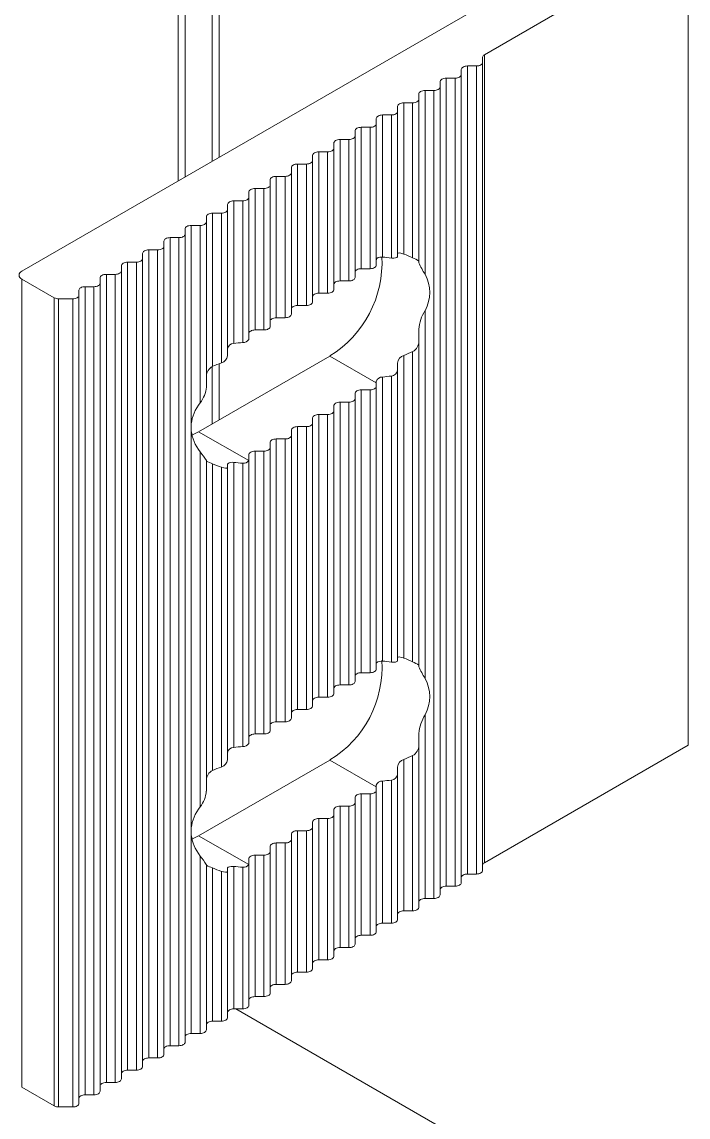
# Model space of a CAD drawing. Header units: millimetres. Extents: x 39 to 459, y 26 to 647.
# Drawn here: x 79.782 to 80.59, y 237.334 to 238.662 of the extents above; entities that cross this region are included whole.
import ezdxf

# ---------------------------------------------------------------- set-up
doc = ezdxf.new("R2010")
doc.units = ezdxf.units.MM
doc.layers.add('ANTET', color=7, linetype='Continuous')

# ---------------------------------------------------------------- blocks, each defined once
blk = doc.blocks.new('Griyaj Montajı')
at = {"color": 8, "linetype": 'Continuous', "lineweight": 15}
for p, q in [((11062.9264, 2130.828), (11062.9264, 2130.1667)), ((11062.9349, 2130.83), (11062.9349, 2130.1716)), ((11062.9674, 2130.83), (11062.9674, 2130.1903)), ((11062.9759, 2130.828), (11062.9759, 2130.1952)), ((11062.9759, 2129.9449), (11062.9759, 2129.8768)), ((11062.9674, 2129.9419), (11062.9674, 2129.8719))]:
    blk.add_line(p, q, dxfattribs=at)
at = {"color": 7, "linetype": 'Continuous', "lineweight": 15}
for p, q in [((11063.4992, 2130.4973), (11062.7369, 2130.0573)), ((11063.5445, 2130.4623), (11063.2975, 2130.3197)), ((11063.5445, 2130.4623), (11063.5445, 2129.4824)), ((11063.2953, 2130.3104), (11063.2953, 2130.3166)), ((11063.2975, 2130.3197), (11063.2975, 2129.3398)), ((11063.277, 2130.3061), (11063.2878, 2130.3061)), ((11063.277, 2130.3061), (11063.277, 2129.3262)), ((11063.2878, 2130.3061), (11063.2878, 2129.3262)), ((11063.2953, 2130.3104), (11063.2953, 2129.3305)), ((11063.2513, 2130.2912), (11063.262, 2130.2912)), ((11063.2513, 2130.2912), (11063.2513, 2129.3113)), ((11063.262, 2130.2912), (11063.262, 2129.3113)), ((11063.2695, 2130.2955), (11063.2695, 2130.3017)), ((11063.2695, 2130.2955), (11063.2695, 2129.3157)), ((11063.2255, 2130.2763), (11063.2363, 2130.2763)), ((11063.2255, 2130.2763), (11063.2255, 2130.0535)), ((11063.2363, 2130.2763), (11063.2363, 2129.2965)), ((11063.2438, 2130.2807), (11063.2438, 2130.2869)), ((11063.2438, 2130.2807), (11063.2438, 2129.3008)), ((11063.218, 2130.2658), (11063.218, 2130.272)), ((11063.218, 2130.2658), (11063.218, 2130.0693)), ((11063.1923, 2130.2509), (11063.1923, 2130.2571)), ((11063.1923, 2130.2509), (11063.1923, 2130.0749)), ((11063.1998, 2130.2615), (11063.2105, 2130.2615)), ((11063.1998, 2130.2615), (11063.1998, 2130.0779)), ((11063.2105, 2130.2615), (11063.2105, 2130.0734)), ((11063.1665, 2130.236), (11063.1665, 2130.2423)), ((11063.1665, 2130.236), (11063.1665, 2130.0646)), ((11063.174, 2130.2466), (11063.1848, 2130.2466)), ((11063.174, 2130.2466), (11063.174, 2130.0743)), ((11063.1848, 2130.2466), (11063.1848, 2130.0732)), ((11063.1408, 2130.2212), (11063.1408, 2130.2274)), ((11063.1483, 2130.2317), (11063.159, 2130.2317)), ((11063.1483, 2130.2317), (11063.1483, 2130.0602)), ((11063.159, 2130.2317), (11063.159, 2130.0602)), ((11063.115, 2130.2063), (11063.115, 2130.2125)), ((11063.1225, 2130.2168), (11063.1333, 2130.2168)), ((11063.1225, 2130.2168), (11063.1225, 2130.0454)), ((11063.1333, 2130.2168), (11063.1333, 2130.0454)), ((11063.1408, 2130.2212), (11063.1408, 2130.0497)), ((11063.0892, 2130.1914), (11063.0892, 2130.1977)), ((11063.0967, 2130.202), (11063.1075, 2130.202)), ((11063.0967, 2130.202), (11063.0967, 2130.0305)), ((11063.1075, 2130.202), (11063.1075, 2130.0305)), ((11063.115, 2130.2063), (11063.115, 2130.0348)), ((11063.071, 2130.1871), (11063.0817, 2130.1871)), ((11063.071, 2130.1871), (11063.071, 2130.0156)), ((11063.0817, 2130.1871), (11063.0817, 2130.0156)), ((11063.0892, 2130.1914), (11063.0892, 2130.02)), ((11063.0452, 2130.1722), (11063.056, 2130.1722)), ((11063.0452, 2130.1722), (11063.0452, 2130.0008)), ((11063.056, 2130.1722), (11063.056, 2130.0008)), ((11063.0635, 2130.1766), (11063.0635, 2130.1828)), ((11063.0635, 2130.1766), (11063.0635, 2130.0051)), ((11063.0195, 2130.1574), (11063.0302, 2130.1574)), ((11063.0195, 2130.1574), (11063.0195, 2129.9859)), ((11063.0302, 2130.1574), (11063.0302, 2129.9859)), ((11063.0377, 2130.1617), (11063.0377, 2130.1679)), ((11063.0377, 2130.1617), (11063.0377, 2129.9902)), ((11063.012, 2130.1468), (11063.012, 2130.153)), ((11063.012, 2130.1468), (11063.012, 2129.9754)), ((11062.9862, 2130.132), (11062.9862, 2130.1382)), ((11062.9862, 2130.132), (11062.9862, 2129.9546)), ((11062.9937, 2130.1425), (11063.0045, 2130.1425)), ((11062.9937, 2130.1425), (11062.9937, 2129.9697)), ((11063.0045, 2130.1425), (11063.0045, 2129.9706)), ((11062.9605, 2130.1171), (11062.9605, 2130.1233)), ((11062.9605, 2130.1171), (11062.9605, 2129.9166)), ((11062.968, 2130.1276), (11062.9787, 2130.1276)), ((11062.968, 2130.1276), (11062.968, 2129.9418)), ((11062.9787, 2130.1276), (11062.9787, 2129.9459)), ((11062.9347, 2130.1022), (11062.9347, 2130.1084)), ((11062.9422, 2130.1128), (11062.953, 2130.1128)), ((11062.9422, 2130.1128), (11062.9422, 2129.872)), ((11062.953, 2130.1128), (11062.953, 2129.8976)), ((11062.9089, 2130.0874), (11062.9089, 2130.0936)), ((11062.9164, 2130.0979), (11062.9272, 2130.0979)), ((11062.9164, 2130.0979), (11062.9164, 2129.118)), ((11062.9272, 2130.0979), (11062.9272, 2129.118)), ((11062.9347, 2130.1022), (11062.9347, 2129.1224)), ((11062.8832, 2130.0725), (11062.8832, 2130.0787)), ((11062.8907, 2130.083), (11062.9014, 2130.083)), ((11062.8907, 2130.083), (11062.8907, 2129.1032)), ((11062.9014, 2130.083), (11062.9014, 2129.1032)), ((11062.9089, 2130.0874), (11062.9089, 2129.1075)), ((11062.8574, 2130.0576), (11062.8574, 2130.0638)), ((11062.8649, 2130.0682), (11062.8757, 2130.0682)), ((11062.8649, 2130.0682), (11062.8649, 2129.0883)), ((11062.8757, 2130.0682), (11062.8757, 2129.0883)), ((11062.8832, 2130.0725), (11062.8832, 2129.0926)), ((11062.8392, 2130.0533), (11062.8499, 2130.0533)), ((11062.8392, 2130.0533), (11062.8392, 2129.0734)), ((11062.8499, 2130.0533), (11062.8499, 2129.0734)), ((11062.8574, 2130.0576), (11062.8574, 2129.0778)), ((11063.159, 2130.0602), (11063.1483, 2130.0602)), ((11062.7369, 2130.0475), (11062.7761, 2130.0248)), ((11062.7369, 2130.0475), (11062.7369, 2129.0676)), ((11062.8134, 2130.0384), (11062.8242, 2130.0384)), ((11062.8134, 2130.0384), (11062.8134, 2129.0586)), ((11062.8242, 2130.0384), (11062.8242, 2129.0586)), ((11062.8317, 2130.0427), (11062.8317, 2130.049)), ((11062.8317, 2130.0427), (11062.8317, 2129.0629)), ((11063.1333, 2130.0454), (11063.1225, 2130.0454)), ((11062.7761, 2130.0248), (11062.7761, 2129.045)), ((11062.7814, 2130.0235), (11062.7984, 2130.0235)), ((11062.7814, 2130.0235), (11062.7814, 2129.0437)), ((11062.7984, 2130.0235), (11062.7984, 2129.0437)), ((11062.8059, 2130.0279), (11062.8059, 2130.0341)), ((11062.8059, 2130.0279), (11062.8059, 2129.048)), ((11063.1075, 2130.0305), (11063.0967, 2130.0305)), ((11063.0817, 2130.0156), (11063.071, 2130.0156)), ((11063.056, 2130.0008), (11063.0452, 2130.0008)), ((11063.2255, 2130.0093), (11063.2255, 2129.5635)), ((11063.0302, 2129.9859), (11063.0195, 2129.9859)), ((11063.218, 2129.9723), (11063.218, 2129.5794)), ((11063.2105, 2129.9596), (11063.2105, 2129.5834)), ((11063.1102, 2129.9543), (11062.9511, 2129.8625)), ((11063.1665, 2129.9219), (11063.1102, 2129.9543)), ((11063.1998, 2129.9551), (11063.1998, 2129.588)), ((11063.1923, 2129.937), (11063.1923, 2129.585)), ((11063.1665, 2129.9219), (11063.1665, 2129.9176)), ((11063.1665, 2129.9176), (11063.1665, 2129.5746)), ((11063.174, 2129.9289), (11063.174, 2129.5844)), ((11063.1848, 2129.9301), (11063.1848, 2129.5832)), ((11063.1408, 2129.9089), (11063.1408, 2129.9027)), ((11063.159, 2129.9133), (11063.1483, 2129.9133)), ((11063.1483, 2129.9133), (11063.1483, 2129.5703)), ((11063.159, 2129.9133), (11063.159, 2129.5703)), ((11063.115, 2129.8941), (11063.115, 2129.8879)), ((11063.1333, 2129.8984), (11063.1225, 2129.8984)), ((11063.1225, 2129.8984), (11063.1225, 2129.5555)), ((11063.1333, 2129.8984), (11063.1333, 2129.5555)), ((11063.1408, 2129.9027), (11063.1408, 2129.5598)), ((11063.0892, 2129.8792), (11063.0892, 2129.873)), ((11063.1075, 2129.8835), (11063.0967, 2129.8835)), ((11063.0967, 2129.8835), (11063.0967, 2129.5406)), ((11063.1075, 2129.8835), (11063.1075, 2129.5406)), ((11063.115, 2129.8879), (11063.115, 2129.5449)), ((11063.0635, 2129.8643), (11063.0635, 2129.8581)), ((11063.0817, 2129.8687), (11063.071, 2129.8687)), ((11063.071, 2129.8687), (11063.071, 2129.5257)), ((11063.0817, 2129.8687), (11063.0817, 2129.5257)), ((11063.0892, 2129.873), (11063.0892, 2129.53)), ((11062.9422, 2129.8636), (11062.9422, 2129.3821)), ((11062.9511, 2129.8625), (11062.943, 2129.8584)), ((11063.0118, 2129.8275), (11062.9511, 2129.8625)), ((11063.056, 2129.8538), (11063.0452, 2129.8538)), ((11063.0452, 2129.8538), (11063.0452, 2129.5108)), ((11063.056, 2129.8538), (11063.056, 2129.5108)), ((11063.0635, 2129.8581), (11063.0635, 2129.5152)), ((11062.953, 2129.838), (11062.953, 2129.4077)), ((11063.0302, 2129.8389), (11063.0195, 2129.8389)), ((11063.0195, 2129.8389), (11063.0195, 2129.496)), ((11063.0302, 2129.8389), (11063.0302, 2129.496)), ((11063.0377, 2129.8495), (11063.0377, 2129.8432)), ((11063.0377, 2129.8432), (11063.0377, 2129.5003)), ((11062.9605, 2129.8276), (11062.9605, 2129.4267)), ((11062.9937, 2129.8254), (11062.9937, 2129.4798)), ((11063.0045, 2129.8245), (11063.0045, 2129.4807)), ((11063.012, 2129.8346), (11063.012, 2129.8284)), ((11063.012, 2129.8284), (11063.012, 2129.4854)), ((11062.968, 2129.8235), (11062.968, 2129.4519)), ((11062.9787, 2129.8194), (11062.9787, 2129.456)), ((11062.9862, 2129.8194), (11062.9862, 2129.4647)), ((11063.159, 2129.5703), (11063.1483, 2129.5703)), ((11063.1333, 2129.5555), (11063.1225, 2129.5555)), ((11063.1075, 2129.5406), (11063.0967, 2129.5406)), ((11063.0817, 2129.5257), (11063.071, 2129.5257)), ((11063.2255, 2129.5194), (11063.2255, 2129.2965)), ((11063.056, 2129.5108), (11063.0452, 2129.5108)), ((11063.0302, 2129.496), (11063.0195, 2129.496)), ((11063.218, 2129.4824), (11063.218, 2129.2859)), ((11063.5445, 2129.4824), (11063.2975, 2129.3398)), ((11063.2105, 2129.4697), (11063.2105, 2129.2816)), ((11063.1102, 2129.4644), (11062.9511, 2129.3726)), ((11063.1665, 2129.4319), (11063.1102, 2129.4644)), ((11063.1998, 2129.4651), (11063.1998, 2129.2816)), ((11063.1848, 2129.4402), (11063.1848, 2129.2667)), ((11063.1923, 2129.4471), (11063.1923, 2129.2711)), ((11063.1665, 2129.4319), (11063.1665, 2129.4277)), ((11063.1665, 2129.4277), (11063.1665, 2129.2562)), ((11063.174, 2129.439), (11063.174, 2129.2667)), ((11063.1408, 2129.419), (11063.1408, 2129.4128)), ((11063.1408, 2129.4128), (11063.1408, 2129.2413)), ((11063.159, 2129.4233), (11063.1483, 2129.4233)), ((11063.1483, 2129.4233), (11063.1483, 2129.2519)), ((11063.159, 2129.4233), (11063.159, 2129.2519)), ((11063.115, 2129.4041), (11063.115, 2129.3979)), ((11063.1333, 2129.4085), (11063.1225, 2129.4085)), ((11063.1225, 2129.4085), (11063.1225, 2129.237)), ((11063.1333, 2129.4085), (11063.1333, 2129.237)), ((11063.0892, 2129.3893), (11063.0892, 2129.3831)), ((11063.1075, 2129.3936), (11063.0967, 2129.3936)), ((11063.0967, 2129.3936), (11063.0967, 2129.2221)), ((11063.1075, 2129.3936), (11063.1075, 2129.2221)), ((11063.115, 2129.3979), (11063.115, 2129.2265)), ((11062.9422, 2129.3737), (11062.9422, 2129.1329)), ((11063.0635, 2129.3744), (11063.0635, 2129.3682)), ((11063.0817, 2129.3787), (11063.071, 2129.3787)), ((11063.071, 2129.3787), (11063.071, 2129.2073)), ((11063.0817, 2129.3787), (11063.0817, 2129.2073)), ((11063.0892, 2129.3831), (11063.0892, 2129.2116)), ((11062.943, 2129.3685), (11062.9511, 2129.3726)), ((11063.0118, 2129.3376), (11062.9511, 2129.3726)), ((11063.0377, 2129.3595), (11063.0377, 2129.3533)), ((11063.056, 2129.3639), (11063.0452, 2129.3639)), ((11063.0452, 2129.3639), (11063.0452, 2129.1924)), ((11063.056, 2129.3639), (11063.056, 2129.1924)), ((11063.0635, 2129.3682), (11063.0635, 2129.1967)), ((11062.953, 2129.348), (11062.953, 2129.1329)), ((11063.0302, 2129.349), (11063.0195, 2129.349)), ((11063.0195, 2129.349), (11063.0195, 2129.1775)), ((11063.0302, 2129.349), (11063.0302, 2129.1775)), ((11063.0377, 2129.3533), (11063.0377, 2129.1819)), ((11062.9605, 2129.3377), (11062.9605, 2129.1372)), ((11062.968, 2129.3336), (11062.968, 2129.1478)), ((11062.9937, 2129.3354), (11062.9937, 2129.1627)), ((11063.0045, 2129.3345), (11063.0045, 2129.1627)), ((11063.012, 2129.3447), (11063.012, 2129.3385)), ((11063.012, 2129.3385), (11063.012, 2129.167)), ((11062.9787, 2129.3295), (11062.9787, 2129.1478)), ((11062.9862, 2129.3294), (11062.9862, 2129.1521)), ((11063.277, 2129.3262), (11063.2878, 2129.3262)), ((11063.2513, 2129.3113), (11063.262, 2129.3113)), ((11063.2255, 2129.2965), (11063.2363, 2129.2965)), ((11063.1998, 2129.2816), (11063.2105, 2129.2816)), ((11063.174, 2129.2667), (11063.1848, 2129.2667)), ((11063.1483, 2129.2519), (11063.159, 2129.2519)), ((11063.1225, 2129.237), (11063.1333, 2129.237)), ((11063.0967, 2129.2221), (11063.1075, 2129.2221)), ((11063.071, 2129.2073), (11063.0817, 2129.2073)), ((11063.0452, 2129.1924), (11063.056, 2129.1924)), ((11063.0195, 2129.1775), (11063.0302, 2129.1775)), ((11062.9937, 2129.1627), (11063.0045, 2129.1627)), ((11062.9963, 2129.1627), (11067.1386, 2126.7714)), ((11062.968, 2129.1478), (11062.9787, 2129.1478)), ((11062.9422, 2129.1329), (11062.953, 2129.1329)), ((11062.9164, 2129.118), (11062.9272, 2129.118)), ((11062.8907, 2129.1032), (11062.9014, 2129.1032)), ((11062.8649, 2129.0883), (11062.8757, 2129.0883)), ((11062.7369, 2129.0676), (11062.7761, 2129.045)), ((11062.8392, 2129.0734), (11062.8499, 2129.0734)), ((11062.8134, 2129.0586), (11062.8242, 2129.0586)), ((11062.7814, 2129.0437), (11062.7984, 2129.0437))]:
    blk.add_line(p, q, dxfattribs=at)
at = {"color": 7, "linetype": 'Continuous', "lineweight": 15, "flags": 128}
for points in [[(11063.2695, 2130.3017), (11063.2697, 2130.3026), (11063.2701, 2130.3034), (11063.2708, 2130.3041), (11063.2717, 2130.3048), (11063.2729, 2130.3053), (11063.2742, 2130.3057), (11063.2756, 2130.306), (11063.277, 2130.3061)], [(11063.2878, 2130.3061), (11063.2893, 2130.3061), (11063.2907, 2130.3064), (11063.292, 2130.3068), (11063.2931, 2130.3073), (11063.294, 2130.308), (11063.2947, 2130.3087), (11063.2952, 2130.3096), (11063.2953, 2130.3104)], [(11063.2438, 2130.2869), (11063.2439, 2130.2877), (11063.2444, 2130.2885), (11063.245, 2130.2893), (11063.246, 2130.2899), (11063.2471, 2130.2905), (11063.2484, 2130.2909), (11063.2498, 2130.2911), (11063.2513, 2130.2912)], [(11063.262, 2130.2912), (11063.2635, 2130.2913), (11063.2649, 2130.2915), (11063.2662, 2130.2919), (11063.2673, 2130.2925), (11063.2683, 2130.2931), (11063.269, 2130.2939), (11063.2694, 2130.2947), (11063.2695, 2130.2955)], [(11063.218, 2130.272), (11063.2182, 2130.2728), (11063.2186, 2130.2737), (11063.2193, 2130.2744), (11063.2202, 2130.2751), (11063.2214, 2130.2756), (11063.2227, 2130.276), (11063.2241, 2130.2762), (11063.2255, 2130.2763)], [(11063.2363, 2130.2763), (11063.2377, 2130.2764), (11063.2392, 2130.2767), (11063.2404, 2130.2771), (11063.2416, 2130.2776), (11063.2425, 2130.2783), (11063.2432, 2130.279), (11063.2436, 2130.2798), (11063.2438, 2130.2807)], [(11063.2105, 2130.2615), (11063.212, 2130.2615), (11063.2134, 2130.2618), (11063.2147, 2130.2622), (11063.2158, 2130.2627), (11063.2168, 2130.2634), (11063.2175, 2130.2641), (11063.2179, 2130.2649), (11063.218, 2130.2658)], [(11063.1848, 2130.2466), (11063.1862, 2130.2467), (11063.1876, 2130.2469), (11063.1889, 2130.2473), (11063.1901, 2130.2479), (11063.191, 2130.2485), (11063.1917, 2130.2493), (11063.1921, 2130.2501), (11063.1923, 2130.2509)], [(11063.1923, 2130.2571), (11063.1924, 2130.258), (11063.1928, 2130.2588), (11063.1935, 2130.2595), (11063.1945, 2130.2602), (11063.1956, 2130.2607), (11063.1969, 2130.2611), (11063.1983, 2130.2614), (11063.1998, 2130.2615)], [(11063.159, 2130.2317), (11063.1605, 2130.2318), (11063.1619, 2130.232), (11063.1632, 2130.2324), (11063.1643, 2130.233), (11063.1652, 2130.2336), (11063.1659, 2130.2344), (11063.1664, 2130.2352), (11063.1665, 2130.236)], [(11063.1665, 2130.2423), (11063.1667, 2130.2431), (11063.1671, 2130.2439), (11063.1678, 2130.2447), (11063.1687, 2130.2453), (11063.1698, 2130.2459), (11063.1711, 2130.2463), (11063.1725, 2130.2465), (11063.174, 2130.2466)], [(11063.1408, 2130.2274), (11063.1409, 2130.2282), (11063.1413, 2130.229), (11063.142, 2130.2298), (11063.143, 2130.2305), (11063.1441, 2130.231), (11063.1454, 2130.2314), (11063.1468, 2130.2316), (11063.1483, 2130.2317)], [(11063.115, 2130.2125), (11063.1151, 2130.2134), (11063.1156, 2130.2142), (11063.1163, 2130.2149), (11063.1172, 2130.2156), (11063.1183, 2130.2161), (11063.1196, 2130.2165), (11063.121, 2130.2168), (11063.1225, 2130.2168)], [(11063.1333, 2130.2168), (11063.1347, 2130.2169), (11063.1361, 2130.2172), (11063.1374, 2130.2176), (11063.1386, 2130.2181), (11063.1395, 2130.2188), (11063.1402, 2130.2195), (11063.1406, 2130.2203), (11063.1408, 2130.2212)], [(11063.0892, 2130.1977), (11063.0894, 2130.1985), (11063.0898, 2130.1993), (11063.0905, 2130.2001), (11063.0914, 2130.2007), (11063.0926, 2130.2013), (11063.0939, 2130.2017), (11063.0953, 2130.2019), (11063.0967, 2130.202)], [(11063.1075, 2130.202), (11063.109, 2130.2021), (11063.1104, 2130.2023), (11063.1117, 2130.2027), (11063.1128, 2130.2032), (11063.1137, 2130.2039), (11063.1144, 2130.2047), (11063.1149, 2130.2055), (11063.115, 2130.2063)], [(11063.0635, 2130.1828), (11063.0636, 2130.1836), (11063.0641, 2130.1844), (11063.0647, 2130.1852), (11063.0657, 2130.1858), (11063.0668, 2130.1864), (11063.0681, 2130.1868), (11063.0695, 2130.187), (11063.071, 2130.1871)], [(11063.0817, 2130.1871), (11063.0832, 2130.1872), (11063.0846, 2130.1874), (11063.0859, 2130.1878), (11063.087, 2130.1884), (11063.088, 2130.189), (11063.0887, 2130.1898), (11063.0891, 2130.1906), (11063.0892, 2130.1914)], [(11063.0377, 2130.1679), (11063.0379, 2130.1688), (11063.0383, 2130.1696), (11063.039, 2130.1703), (11063.0399, 2130.171), (11063.0411, 2130.1715), (11063.0424, 2130.1719), (11063.0438, 2130.1722), (11063.0452, 2130.1722)], [(11063.056, 2130.1722), (11063.0574, 2130.1723), (11063.0589, 2130.1726), (11063.0601, 2130.173), (11063.0613, 2130.1735), (11063.0622, 2130.1742), (11063.0629, 2130.1749), (11063.0633, 2130.1757), (11063.0635, 2130.1766)], [(11063.012, 2130.153), (11063.0121, 2130.1539), (11063.0125, 2130.1547), (11063.0132, 2130.1554), (11063.0142, 2130.1561), (11063.0153, 2130.1566), (11063.0166, 2130.157), (11063.018, 2130.1573), (11063.0195, 2130.1574)], [(11063.0302, 2130.1574), (11063.0317, 2130.1575), (11063.0331, 2130.1577), (11063.0344, 2130.1581), (11063.0355, 2130.1586), (11063.0365, 2130.1593), (11063.0372, 2130.16), (11063.0376, 2130.1609), (11063.0377, 2130.1617)], [(11063.0045, 2130.1425), (11063.0059, 2130.1426), (11063.0073, 2130.1428), (11063.0086, 2130.1432), (11063.0098, 2130.1438), (11063.0107, 2130.1444), (11063.0114, 2130.1452), (11063.0118, 2130.146), (11063.012, 2130.1468)], [(11062.9787, 2130.1276), (11062.9802, 2130.1277), (11062.9816, 2130.128), (11062.9829, 2130.1284), (11062.984, 2130.1289), (11062.9849, 2130.1296), (11062.9856, 2130.1303), (11062.9861, 2130.1311), (11062.9862, 2130.132)], [(11062.9862, 2130.1382), (11062.9864, 2130.139), (11062.9868, 2130.1398), (11062.9875, 2130.1406), (11062.9884, 2130.1412), (11062.9895, 2130.1418), (11062.9908, 2130.1422), (11062.9922, 2130.1424), (11062.9937, 2130.1425)], [(11062.953, 2130.1128), (11062.9544, 2130.1128), (11062.9558, 2130.1131), (11062.9571, 2130.1135), (11062.9583, 2130.114), (11062.9592, 2130.1147), (11062.9599, 2130.1154), (11062.9603, 2130.1162), (11062.9605, 2130.1171)], [(11062.9605, 2130.1233), (11062.9606, 2130.1241), (11062.961, 2130.125), (11062.9617, 2130.1257), (11062.9626, 2130.1264), (11062.9638, 2130.1269), (11062.9651, 2130.1273), (11062.9665, 2130.1275), (11062.968, 2130.1276)], [(11062.9347, 2130.1084), (11062.9348, 2130.1093), (11062.9353, 2130.1101), (11062.936, 2130.1108), (11062.9369, 2130.1115), (11062.938, 2130.112), (11062.9393, 2130.1124), (11062.9407, 2130.1127), (11062.9422, 2130.1128)], [(11062.9089, 2130.0936), (11062.9091, 2130.0944), (11062.9095, 2130.0952), (11062.9102, 2130.096), (11062.9111, 2130.0966), (11062.9123, 2130.0972), (11062.9136, 2130.0976), (11062.915, 2130.0978), (11062.9164, 2130.0979)], [(11062.9272, 2130.0979), (11062.9287, 2130.098), (11062.9301, 2130.0982), (11062.9314, 2130.0986), (11062.9325, 2130.0992), (11062.9334, 2130.0998), (11062.9341, 2130.1006), (11062.9346, 2130.1014), (11062.9347, 2130.1022)], [(11062.8832, 2130.0787), (11062.8833, 2130.0795), (11062.8838, 2130.0804), (11062.8844, 2130.0811), (11062.8854, 2130.0818), (11062.8865, 2130.0823), (11062.8878, 2130.0827), (11062.8892, 2130.0829), (11062.8907, 2130.083)], [(11062.9014, 2130.083), (11062.9029, 2130.0831), (11062.9043, 2130.0834), (11062.9056, 2130.0838), (11062.9067, 2130.0843), (11062.9077, 2130.0849), (11062.9084, 2130.0857), (11062.9088, 2130.0865), (11062.9089, 2130.0874)], [(11063.1923, 2130.0785), (11063.1923, 2130.0786), (11063.1927, 2130.0791), (11063.194, 2130.0793), (11063.1961, 2130.079), (11063.1988, 2130.0783), (11063.1998, 2130.0779)], [(11062.8574, 2130.0638), (11062.8576, 2130.0647), (11062.858, 2130.0655), (11062.8587, 2130.0662), (11062.8596, 2130.0669), (11062.8608, 2130.0674), (11062.8621, 2130.0678), (11062.8635, 2130.0681), (11062.8649, 2130.0682)], [(11062.8757, 2130.0682), (11062.8771, 2130.0682), (11062.8786, 2130.0685), (11062.8798, 2130.0689), (11062.881, 2130.0694), (11062.8819, 2130.0701), (11062.8826, 2130.0708), (11062.883, 2130.0716), (11062.8832, 2130.0725)], [(11063.1665, 2130.0646), (11063.1664, 2130.0637), (11063.1659, 2130.0629), (11063.1652, 2130.0622), (11063.1643, 2130.0615), (11063.1632, 2130.061), (11063.1619, 2130.0606), (11063.1605, 2130.0603), (11063.159, 2130.0602)], [(11063.1665, 2130.0708), (11063.1666, 2130.0712), (11063.1673, 2130.0725), (11063.1687, 2130.0736), (11063.1708, 2130.0742), (11063.1732, 2130.0744), (11063.174, 2130.0743)], [(11063.1848, 2130.0732), (11063.1855, 2130.0731), (11063.1878, 2130.073), (11063.1899, 2130.0732), (11063.1914, 2130.0738), (11063.1922, 2130.0746), (11063.1923, 2130.0749)], [(11062.8317, 2130.049), (11062.8318, 2130.0498), (11062.8322, 2130.0506), (11062.8329, 2130.0514), (11062.8339, 2130.052), (11062.835, 2130.0526), (11062.8363, 2130.053), (11062.8377, 2130.0532), (11062.8392, 2130.0533)], [(11062.8499, 2130.0533), (11062.8514, 2130.0534), (11062.8528, 2130.0536), (11062.8541, 2130.054), (11062.8552, 2130.0546), (11062.8562, 2130.0552), (11062.8569, 2130.056), (11062.8573, 2130.0568), (11062.8574, 2130.0576)], [(11063.1483, 2130.0602), (11063.1468, 2130.0602), (11063.1454, 2130.0599), (11063.1441, 2130.0595), (11063.143, 2130.059), (11063.142, 2130.0583), (11063.1413, 2130.0576), (11063.1409, 2130.0568), (11063.1408, 2130.0559)], [(11062.8059, 2130.0341), (11062.8061, 2130.0349), (11062.8065, 2130.0357), (11062.8072, 2130.0365), (11062.8081, 2130.0371), (11062.8092, 2130.0377), (11062.8105, 2130.0381), (11062.8119, 2130.0383), (11062.8134, 2130.0384)], [(11062.8242, 2130.0384), (11062.8256, 2130.0385), (11062.827, 2130.0387), (11062.8283, 2130.0391), (11062.8295, 2130.0397), (11062.8304, 2130.0403), (11062.8311, 2130.0411), (11062.8315, 2130.0419), (11062.8317, 2130.0427)], [(11063.1225, 2130.0454), (11063.121, 2130.0453), (11063.1196, 2130.045), (11063.1183, 2130.0446), (11063.1172, 2130.0441), (11063.1163, 2130.0435), (11063.1156, 2130.0427), (11063.1151, 2130.0419), (11063.115, 2130.041)], [(11063.1408, 2130.0497), (11063.1406, 2130.0489), (11063.1402, 2130.048), (11063.1395, 2130.0473), (11063.1386, 2130.0466), (11063.1374, 2130.0461), (11063.1361, 2130.0457), (11063.1347, 2130.0455), (11063.1333, 2130.0454)], [(11062.7984, 2130.0235), (11062.7999, 2130.0236), (11062.8013, 2130.0239), (11062.8026, 2130.0243), (11062.8037, 2130.0248), (11062.8046, 2130.0255), (11062.8053, 2130.0262), (11062.8058, 2130.027), (11062.8059, 2130.0279)], [(11063.0967, 2130.0305), (11063.0953, 2130.0304), (11063.0939, 2130.0302), (11063.0926, 2130.0298), (11063.0914, 2130.0292), (11063.0905, 2130.0286), (11063.0898, 2130.0278), (11063.0894, 2130.027), (11063.0892, 2130.0262)], [(11063.115, 2130.0348), (11063.1149, 2130.034), (11063.1144, 2130.0332), (11063.1137, 2130.0324), (11063.1128, 2130.0318), (11063.1117, 2130.0312), (11063.1104, 2130.0308), (11063.109, 2130.0306), (11063.1075, 2130.0305)], [(11063.071, 2130.0156), (11063.0695, 2130.0156), (11063.0681, 2130.0153), (11063.0668, 2130.0149), (11063.0657, 2130.0144), (11063.0647, 2130.0137), (11063.0641, 2130.013), (11063.0636, 2130.0122), (11063.0635, 2130.0113)], [(11063.0892, 2130.02), (11063.0891, 2130.0191), (11063.0887, 2130.0183), (11063.088, 2130.0176), (11063.087, 2130.0169), (11063.0859, 2130.0164), (11063.0846, 2130.016), (11063.0832, 2130.0157), (11063.0817, 2130.0156)], [(11063.0452, 2130.0008), (11063.0438, 2130.0007), (11063.0424, 2130.0004), (11063.0411, 2130), (11063.0399, 2129.9995), (11063.039, 2129.9988), (11063.0383, 2129.9981), (11063.0379, 2129.9973), (11063.0377, 2129.9964)], [(11063.0635, 2130.0051), (11063.0633, 2130.0043), (11063.0629, 2130.0034), (11063.0622, 2130.0027), (11063.0613, 2130.002), (11063.0601, 2130.0015), (11063.0589, 2130.0011), (11063.0574, 2130.0009), (11063.056, 2130.0008)], [(11063.0195, 2129.9859), (11063.018, 2129.9858), (11063.0166, 2129.9856), (11063.0153, 2129.9852), (11063.0142, 2129.9846), (11063.0132, 2129.984), (11063.0125, 2129.9832), (11063.0121, 2129.9824), (11063.012, 2129.9816)], [(11063.0377, 2129.9902), (11063.0376, 2129.9894), (11063.0372, 2129.9886), (11063.0365, 2129.9878), (11063.0355, 2129.9872), (11063.0344, 2129.9866), (11063.0331, 2129.9862), (11063.0317, 2129.986), (11063.0302, 2129.9859)], [(11063.218, 2129.9867), (11063.218, 2129.9819), (11063.218, 2129.9772), (11063.218, 2129.9723)], [(11063.1923, 2129.9459), (11063.1923, 2129.9429), (11063.1923, 2129.9399), (11063.1923, 2129.937)], [(11063.1665, 2129.9176), (11063.1664, 2129.9168), (11063.1659, 2129.9159), (11063.1652, 2129.9152), (11063.1643, 2129.9145), (11063.1632, 2129.914), (11063.1619, 2129.9136), (11063.1605, 2129.9134), (11063.159, 2129.9133)], [(11063.1665, 2129.9238), (11063.1665, 2129.9228), (11063.1665, 2129.9219)], [(11063.1483, 2129.9133), (11063.1468, 2129.9132), (11063.1454, 2129.9129), (11063.1441, 2129.9125), (11063.143, 2129.912), (11063.142, 2129.9113), (11063.1413, 2129.9106), (11063.1409, 2129.9098), (11063.1408, 2129.9089)], [(11063.1225, 2129.8984), (11063.121, 2129.8983), (11063.1196, 2129.8981), (11063.1183, 2129.8977), (11063.1172, 2129.8971), (11063.1163, 2129.8965), (11063.1156, 2129.8957), (11063.1151, 2129.8949), (11063.115, 2129.8941)], [(11063.1408, 2129.9027), (11063.1406, 2129.9019), (11063.1402, 2129.9011), (11063.1395, 2129.9003), (11063.1386, 2129.8997), (11063.1374, 2129.8991), (11063.1361, 2129.8987), (11063.1347, 2129.8985), (11063.1333, 2129.8984)], [(11063.0967, 2129.8835), (11063.0953, 2129.8834), (11063.0939, 2129.8832), (11063.0926, 2129.8828), (11063.0914, 2129.8823), (11063.0905, 2129.8816), (11063.0898, 2129.8809), (11063.0894, 2129.88), (11063.0892, 2129.8792)], [(11063.115, 2129.8879), (11063.1149, 2129.887), (11063.1144, 2129.8862), (11063.1137, 2129.8855), (11063.1128, 2129.8848), (11063.1117, 2129.8843), (11063.1104, 2129.8839), (11063.109, 2129.8836), (11063.1075, 2129.8835)], [(11062.9422, 2129.8636), (11062.942, 2129.87), (11062.9422, 2129.872)], [(11063.071, 2129.8687), (11063.0695, 2129.8686), (11063.0681, 2129.8683), (11063.0668, 2129.8679), (11063.0657, 2129.8674), (11063.0647, 2129.8667), (11063.0641, 2129.866), (11063.0636, 2129.8652), (11063.0635, 2129.8643)], [(11063.0892, 2129.873), (11063.0891, 2129.8721), (11063.0887, 2129.8713), (11063.088, 2129.8706), (11063.087, 2129.8699), (11063.0859, 2129.8694), (11063.0846, 2129.869), (11063.0832, 2129.8687), (11063.0817, 2129.8687)], [(11063.0452, 2129.8538), (11063.0438, 2129.8537), (11063.0424, 2129.8535), (11063.0411, 2129.8531), (11063.0399, 2129.8525), (11063.039, 2129.8519), (11063.0383, 2129.8511), (11063.0379, 2129.8503), (11063.0377, 2129.8495)], [(11063.0635, 2129.8581), (11063.0633, 2129.8573), (11063.0629, 2129.8565), (11063.0622, 2129.8557), (11063.0613, 2129.8551), (11063.0601, 2129.8545), (11063.0589, 2129.8541), (11063.0574, 2129.8539), (11063.056, 2129.8538)], [(11063.0195, 2129.8389), (11063.018, 2129.8388), (11063.0166, 2129.8386), (11063.0153, 2129.8382), (11063.0142, 2129.8377), (11063.0132, 2129.837), (11063.0125, 2129.8362), (11063.0121, 2129.8354), (11063.012, 2129.8346)], [(11063.0377, 2129.8432), (11063.0376, 2129.8424), (11063.0372, 2129.8416), (11063.0365, 2129.8408), (11063.0355, 2129.8402), (11063.0344, 2129.8396), (11063.0331, 2129.8393), (11063.0317, 2129.839), (11063.0302, 2129.8389)], [(11062.9937, 2129.8254), (11062.9921, 2129.8255), (11062.9898, 2129.8254), (11062.9879, 2129.8249), (11062.9867, 2129.8242), (11062.9862, 2129.8233)], [(11062.9862, 2129.8194), (11062.9861, 2129.819), (11062.9854, 2129.8185), (11062.9838, 2129.8183), (11062.9815, 2129.8186), (11062.9787, 2129.8194)], [(11062.9862, 2129.8233), (11062.9862, 2129.8219), (11062.9862, 2129.8206), (11062.9862, 2129.8194)], [(11063.1998, 2129.588), (11063.1992, 2129.5882), (11063.1968, 2129.5889), (11063.1945, 2129.5894), (11063.1929, 2129.5892), (11063.1923, 2129.5886), (11063.1923, 2129.5885)], [(11063.1665, 2129.5746), (11063.1664, 2129.5738), (11063.1659, 2129.573), (11063.1652, 2129.5722), (11063.1643, 2129.5716), (11063.1632, 2129.571), (11063.1619, 2129.5706), (11063.1605, 2129.5704), (11063.159, 2129.5703)], [(11063.174, 2129.5844), (11063.1724, 2129.5845), (11063.1701, 2129.5841), (11063.1682, 2129.5834), (11063.1669, 2129.5822), (11063.1665, 2129.5808)], [(11063.1923, 2129.585), (11063.1922, 2129.5845), (11063.1913, 2129.5838), (11063.1897, 2129.5833), (11063.1874, 2129.5831), (11063.1848, 2129.5832), (11063.1848, 2129.5832)], [(11063.218, 2129.5774), (11063.218, 2129.5783), (11063.218, 2129.579), (11063.218, 2129.5794)], [(11063.1408, 2129.5598), (11063.1406, 2129.5589), (11063.1402, 2129.5581), (11063.1395, 2129.5574), (11063.1386, 2129.5567), (11063.1374, 2129.5562), (11063.1361, 2129.5558), (11063.1347, 2129.5555), (11063.1333, 2129.5555)], [(11063.1483, 2129.5703), (11063.1468, 2129.5702), (11063.1454, 2129.57), (11063.1441, 2129.5696), (11063.143, 2129.5691), (11063.142, 2129.5684), (11063.1413, 2129.5676), (11063.1409, 2129.5668), (11063.1408, 2129.566)], [(11063.1225, 2129.5555), (11063.121, 2129.5554), (11063.1196, 2129.5551), (11063.1183, 2129.5547), (11063.1172, 2129.5542), (11063.1163, 2129.5535), (11063.1156, 2129.5528), (11063.1151, 2129.552), (11063.115, 2129.5511)], [(11063.0967, 2129.5406), (11063.0953, 2129.5405), (11063.0939, 2129.5403), (11063.0926, 2129.5399), (11063.0914, 2129.5393), (11063.0905, 2129.5387), (11063.0898, 2129.5379), (11063.0894, 2129.5371), (11063.0892, 2129.5363)], [(11063.115, 2129.5449), (11063.1149, 2129.5441), (11063.1144, 2129.5433), (11063.1137, 2129.5425), (11063.1128, 2129.5418), (11063.1117, 2129.5413), (11063.1104, 2129.5409), (11063.109, 2129.5407), (11063.1075, 2129.5406)], [(11063.071, 2129.5257), (11063.0695, 2129.5256), (11063.0681, 2129.5254), (11063.0668, 2129.525), (11063.0657, 2129.5244), (11063.0647, 2129.5238), (11063.0641, 2129.523), (11063.0636, 2129.5222), (11063.0635, 2129.5214)], [(11063.0892, 2129.53), (11063.0891, 2129.5292), (11063.0887, 2129.5284), (11063.088, 2129.5276), (11063.087, 2129.527), (11063.0859, 2129.5264), (11063.0846, 2129.526), (11063.0832, 2129.5258), (11063.0817, 2129.5257)], [(11063.0452, 2129.5108), (11063.0438, 2129.5108), (11063.0424, 2129.5105), (11063.0411, 2129.5101), (11063.0399, 2129.5096), (11063.039, 2129.5089), (11063.0383, 2129.5082), (11063.0379, 2129.5074), (11063.0377, 2129.5065)], [(11063.0635, 2129.5152), (11063.0633, 2129.5143), (11063.0629, 2129.5135), (11063.0622, 2129.5128), (11063.0613, 2129.5121), (11063.0601, 2129.5116), (11063.0589, 2129.5112), (11063.0574, 2129.5109), (11063.056, 2129.5108)], [(11063.0195, 2129.496), (11063.018, 2129.4959), (11063.0166, 2129.4956), (11063.0153, 2129.4952), (11063.0142, 2129.4947), (11063.0132, 2129.494), (11063.0125, 2129.4933), (11063.0121, 2129.4925), (11063.012, 2129.4916)], [(11063.0377, 2129.5003), (11063.0376, 2129.4995), (11063.0372, 2129.4986), (11063.0365, 2129.4979), (11063.0355, 2129.4972), (11063.0344, 2129.4967), (11063.0331, 2129.4963), (11063.0317, 2129.4961), (11063.0302, 2129.496)], [(11063.218, 2129.4824), (11063.218, 2129.4872), (11063.218, 2129.492), (11063.218, 2129.4968)], [(11063.1923, 2129.4471), (11063.1923, 2129.45), (11063.1923, 2129.453), (11063.1923, 2129.4559)], [(11063.1665, 2129.4277), (11063.1664, 2129.4268), (11063.1659, 2129.426), (11063.1652, 2129.4253), (11063.1643, 2129.4246), (11063.1632, 2129.4241), (11063.1619, 2129.4237), (11063.1605, 2129.4234), (11063.159, 2129.4233)], [(11063.1665, 2129.4319), (11063.1665, 2129.4329), (11063.1665, 2129.4339)], [(11063.1408, 2129.4128), (11063.1406, 2129.412), (11063.1402, 2129.4111), (11063.1395, 2129.4104), (11063.1386, 2129.4097), (11063.1374, 2129.4092), (11063.1361, 2129.4088), (11063.1347, 2129.4086), (11063.1333, 2129.4085)], [(11063.1483, 2129.4233), (11063.1468, 2129.4233), (11063.1454, 2129.423), (11063.1441, 2129.4226), (11063.143, 2129.4221), (11063.142, 2129.4214), (11063.1413, 2129.4207), (11063.1409, 2129.4199), (11063.1408, 2129.419)], [(11063.1225, 2129.4085), (11063.121, 2129.4084), (11063.1196, 2129.4081), (11063.1183, 2129.4077), (11063.1172, 2129.4072), (11063.1163, 2129.4065), (11063.1156, 2129.4058), (11063.1151, 2129.405), (11063.115, 2129.4041)], [(11063.0967, 2129.3936), (11063.0953, 2129.3935), (11063.0939, 2129.3933), (11063.0926, 2129.3929), (11063.0914, 2129.3923), (11063.0905, 2129.3917), (11063.0898, 2129.3909), (11063.0894, 2129.3901), (11063.0892, 2129.3893)], [(11063.115, 2129.3979), (11063.1149, 2129.3971), (11063.1144, 2129.3963), (11063.1137, 2129.3955), (11063.1128, 2129.3949), (11063.1117, 2129.3943), (11063.1104, 2129.3939), (11063.109, 2129.3937), (11063.1075, 2129.3936)], [(11062.9422, 2129.3821), (11062.9421, 2129.381), (11062.9422, 2129.3737)], [(11063.071, 2129.3787), (11063.0695, 2129.3787), (11063.0681, 2129.3784), (11063.0668, 2129.378), (11063.0657, 2129.3775), (11063.0647, 2129.3768), (11063.0641, 2129.3761), (11063.0636, 2129.3753), (11063.0635, 2129.3744)], [(11063.0892, 2129.3831), (11063.0891, 2129.3822), (11063.0887, 2129.3814), (11063.088, 2129.3807), (11063.087, 2129.38), (11063.0859, 2129.3795), (11063.0846, 2129.3791), (11063.0832, 2129.3788), (11063.0817, 2129.3787)], [(11063.0452, 2129.3639), (11063.0438, 2129.3638), (11063.0424, 2129.3635), (11063.0411, 2129.3631), (11063.0399, 2129.3626), (11063.039, 2129.3619), (11063.0383, 2129.3612), (11063.0379, 2129.3604), (11063.0377, 2129.3595)], [(11063.0635, 2129.3682), (11063.0633, 2129.3674), (11063.0629, 2129.3665), (11063.0622, 2129.3658), (11063.0613, 2129.3651), (11063.0601, 2129.3646), (11063.0589, 2129.3642), (11063.0574, 2129.3639), (11063.056, 2129.3639)], [(11063.0195, 2129.349), (11063.018, 2129.3489), (11063.0166, 2129.3487), (11063.0153, 2129.3483), (11063.0142, 2129.3477), (11063.0132, 2129.3471), (11063.0125, 2129.3463), (11063.0121, 2129.3455), (11063.012, 2129.3447)], [(11063.0377, 2129.3533), (11063.0376, 2129.3525), (11063.0372, 2129.3517), (11063.0365, 2129.3509), (11063.0355, 2129.3503), (11063.0344, 2129.3497), (11063.0331, 2129.3493), (11063.0317, 2129.3491), (11063.0302, 2129.349)], [(11062.9862, 2129.3333), (11062.9862, 2129.3336), (11062.9869, 2129.3344), (11062.9883, 2129.3351), (11062.9904, 2129.3355), (11062.9929, 2129.3355), (11062.9937, 2129.3354)], [(11062.9787, 2129.3295), (11062.9789, 2129.3294), (11062.9813, 2129.3288), (11062.9836, 2129.3284), (11062.9853, 2129.3286), (11062.9862, 2129.3292), (11062.9862, 2129.3294)], [(11063.2695, 2129.3219), (11063.2697, 2129.3227), (11063.2701, 2129.3235), (11063.2708, 2129.3243), (11063.2717, 2129.3249), (11063.2729, 2129.3255), (11063.2742, 2129.3259), (11063.2756, 2129.3261), (11063.277, 2129.3262)], [(11063.2878, 2129.3262), (11063.2893, 2129.3263), (11063.2907, 2129.3265), (11063.292, 2129.3269), (11063.2931, 2129.3275), (11063.294, 2129.3281), (11063.2947, 2129.3289), (11063.2952, 2129.3297), (11063.2953, 2129.3305)], [(11063.2438, 2129.307), (11063.2439, 2129.3079), (11063.2444, 2129.3087), (11063.245, 2129.3094), (11063.246, 2129.3101), (11063.2471, 2129.3106), (11063.2484, 2129.311), (11063.2498, 2129.3113), (11063.2513, 2129.3113)], [(11063.262, 2129.3113), (11063.2635, 2129.3114), (11063.2649, 2129.3117), (11063.2662, 2129.3121), (11063.2673, 2129.3126), (11063.2683, 2129.3133), (11063.269, 2129.314), (11063.2694, 2129.3148), (11063.2695, 2129.3157)], [(11063.218, 2129.2921), (11063.2182, 2129.293), (11063.2186, 2129.2938), (11063.2193, 2129.2946), (11063.2202, 2129.2952), (11063.2214, 2129.2957), (11063.2227, 2129.2961), (11063.2241, 2129.2964), (11063.2255, 2129.2965)], [(11063.2363, 2129.2965), (11063.2377, 2129.2966), (11063.2392, 2129.2968), (11063.2404, 2129.2972), (11063.2416, 2129.2977), (11063.2425, 2129.2984), (11063.2432, 2129.2992), (11063.2436, 2129.3), (11063.2438, 2129.3008)], [(11063.1923, 2129.2773), (11063.1924, 2129.2781), (11063.1928, 2129.2789), (11063.1935, 2129.2797), (11063.1945, 2129.2803), (11063.1956, 2129.2809), (11063.1969, 2129.2813), (11063.1983, 2129.2815), (11063.1998, 2129.2816)], [(11063.2105, 2129.2816), (11063.212, 2129.2817), (11063.2134, 2129.2819), (11063.2147, 2129.2823), (11063.2158, 2129.2829), (11063.2168, 2129.2835), (11063.2175, 2129.2843), (11063.2179, 2129.2851), (11063.218, 2129.2859)], [(11063.1665, 2129.2624), (11063.1667, 2129.2633), (11063.1671, 2129.2641), (11063.1678, 2129.2648), (11063.1687, 2129.2655), (11063.1698, 2129.266), (11063.1711, 2129.2664), (11063.1725, 2129.2667), (11063.174, 2129.2667)], [(11063.1848, 2129.2667), (11063.1862, 2129.2668), (11063.1876, 2129.2671), (11063.1889, 2129.2675), (11063.1901, 2129.268), (11063.191, 2129.2687), (11063.1917, 2129.2694), (11063.1921, 2129.2702), (11063.1923, 2129.2711)], [(11063.159, 2129.2519), (11063.1605, 2129.252), (11063.1619, 2129.2522), (11063.1632, 2129.2526), (11063.1643, 2129.2531), (11063.1652, 2129.2538), (11063.1659, 2129.2545), (11063.1664, 2129.2554), (11063.1665, 2129.2562)], [(11063.1333, 2129.237), (11063.1347, 2129.2371), (11063.1361, 2129.2373), (11063.1374, 2129.2377), (11063.1386, 2129.2383), (11063.1395, 2129.2389), (11063.1402, 2129.2397), (11063.1406, 2129.2405), (11063.1408, 2129.2413)], [(11063.1408, 2129.2475), (11063.1409, 2129.2484), (11063.1413, 2129.2492), (11063.142, 2129.2499), (11063.143, 2129.2506), (11063.1441, 2129.2511), (11063.1454, 2129.2515), (11063.1468, 2129.2518), (11063.1483, 2129.2519)], [(11063.115, 2129.2327), (11063.1151, 2129.2335), (11063.1156, 2129.2343), (11063.1163, 2129.2351), (11063.1172, 2129.2357), (11063.1183, 2129.2363), (11063.1196, 2129.2367), (11063.121, 2129.2369), (11063.1225, 2129.237)], [(11063.0892, 2129.2178), (11063.0894, 2129.2186), (11063.0898, 2129.2195), (11063.0905, 2129.2202), (11063.0914, 2129.2209), (11063.0926, 2129.2214), (11063.0939, 2129.2218), (11063.0953, 2129.222), (11063.0967, 2129.2221)], [(11063.1075, 2129.2221), (11063.109, 2129.2222), (11063.1104, 2129.2225), (11063.1117, 2129.2229), (11063.1128, 2129.2234), (11063.1137, 2129.2241), (11063.1144, 2129.2248), (11063.1149, 2129.2256), (11063.115, 2129.2265)], [(11063.0635, 2129.2029), (11063.0636, 2129.2038), (11063.0641, 2129.2046), (11063.0647, 2129.2053), (11063.0657, 2129.206), (11063.0668, 2129.2065), (11063.0681, 2129.2069), (11063.0695, 2129.2072), (11063.071, 2129.2073)], [(11063.0817, 2129.2073), (11063.0832, 2129.2073), (11063.0846, 2129.2076), (11063.0859, 2129.208), (11063.087, 2129.2085), (11063.088, 2129.2092), (11063.0887, 2129.2099), (11063.0891, 2129.2107), (11063.0892, 2129.2116)], [(11063.0377, 2129.1881), (11063.0379, 2129.1889), (11063.0383, 2129.1897), (11063.039, 2129.1905), (11063.0399, 2129.1911), (11063.0411, 2129.1917), (11063.0424, 2129.1921), (11063.0438, 2129.1923), (11063.0452, 2129.1924)], [(11063.056, 2129.1924), (11063.0574, 2129.1925), (11063.0589, 2129.1927), (11063.0601, 2129.1931), (11063.0613, 2129.1937), (11063.0622, 2129.1943), (11063.0629, 2129.1951), (11063.0633, 2129.1959), (11063.0635, 2129.1967)], [(11063.012, 2129.1732), (11063.0121, 2129.174), (11063.0125, 2129.1748), (11063.0132, 2129.1756), (11063.0142, 2129.1763), (11063.0153, 2129.1768), (11063.0166, 2129.1772), (11063.018, 2129.1774), (11063.0195, 2129.1775)], [(11063.0302, 2129.1775), (11063.0317, 2129.1776), (11063.0331, 2129.1779), (11063.0344, 2129.1783), (11063.0355, 2129.1788), (11063.0365, 2129.1794), (11063.0372, 2129.1802), (11063.0376, 2129.181), (11063.0377, 2129.1819)], [(11062.9862, 2129.1583), (11062.9864, 2129.1592), (11062.9868, 2129.16), (11062.9875, 2129.1607), (11062.9884, 2129.1614), (11062.9895, 2129.1619), (11062.9908, 2129.1623), (11062.9922, 2129.1626), (11062.9937, 2129.1627)], [(11063.0045, 2129.1627), (11063.0059, 2129.1627), (11063.0073, 2129.163), (11063.0086, 2129.1634), (11063.0098, 2129.1639), (11063.0107, 2129.1646), (11063.0114, 2129.1653), (11063.0118, 2129.1661), (11063.012, 2129.167)], [(11062.9605, 2129.1435), (11062.9606, 2129.1443), (11062.961, 2129.1451), (11062.9617, 2129.1459), (11062.9626, 2129.1465), (11062.9638, 2129.1471), (11062.9651, 2129.1475), (11062.9665, 2129.1477), (11062.968, 2129.1478)], [(11062.9787, 2129.1478), (11062.9802, 2129.1479), (11062.9816, 2129.1481), (11062.9829, 2129.1485), (11062.984, 2129.1491), (11062.9849, 2129.1497), (11062.9856, 2129.1505), (11062.9861, 2129.1513), (11062.9862, 2129.1521)], [(11062.953, 2129.1329), (11062.9544, 2129.133), (11062.9558, 2129.1332), (11062.9571, 2129.1336), (11062.9583, 2129.1342), (11062.9592, 2129.1348), (11062.9599, 2129.1356), (11062.9603, 2129.1364), (11062.9605, 2129.1372)], [(11062.9272, 2129.118), (11062.9287, 2129.1181), (11062.9301, 2129.1184), (11062.9314, 2129.1188), (11062.9325, 2129.1193), (11062.9334, 2129.12), (11062.9341, 2129.1207), (11062.9346, 2129.1215), (11062.9347, 2129.1224)], [(11062.9347, 2129.1286), (11062.9348, 2129.1294), (11062.9353, 2129.1302), (11062.936, 2129.131), (11062.9369, 2129.1316), (11062.938, 2129.1322), (11062.9393, 2129.1326), (11062.9407, 2129.1328), (11062.9422, 2129.1329)], [(11062.9014, 2129.1032), (11062.9029, 2129.1033), (11062.9043, 2129.1035), (11062.9056, 2129.1039), (11062.9067, 2129.1044), (11062.9077, 2129.1051), (11062.9084, 2129.1058), (11062.9088, 2129.1067), (11062.9089, 2129.1075)], [(11062.9089, 2129.1137), (11062.9091, 2129.1146), (11062.9095, 2129.1154), (11062.9102, 2129.1161), (11062.9111, 2129.1168), (11062.9123, 2129.1173), (11062.9136, 2129.1177), (11062.915, 2129.118), (11062.9164, 2129.118)], [(11062.8832, 2129.0988), (11062.8833, 2129.0997), (11062.8838, 2129.1005), (11062.8844, 2129.1013), (11062.8854, 2129.1019), (11062.8865, 2129.1024), (11062.8878, 2129.1028), (11062.8892, 2129.1031), (11062.8907, 2129.1032)], [(11062.8574, 2129.084), (11062.8576, 2129.0848), (11062.858, 2129.0856), (11062.8587, 2129.0864), (11062.8596, 2129.087), (11062.8608, 2129.0876), (11062.8621, 2129.088), (11062.8635, 2129.0882), (11062.8649, 2129.0883)], [(11062.8757, 2129.0883), (11062.8771, 2129.0884), (11062.8786, 2129.0886), (11062.8798, 2129.089), (11062.881, 2129.0896), (11062.8819, 2129.0902), (11062.8826, 2129.091), (11062.883, 2129.0918), (11062.8832, 2129.0926)], [(11062.8317, 2129.0691), (11062.8318, 2129.07), (11062.8322, 2129.0708), (11062.8329, 2129.0715), (11062.8339, 2129.0722), (11062.835, 2129.0727), (11062.8363, 2129.0731), (11062.8377, 2129.0734), (11062.8392, 2129.0734)], [(11062.8499, 2129.0734), (11062.8514, 2129.0735), (11062.8528, 2129.0738), (11062.8541, 2129.0742), (11062.8552, 2129.0747), (11062.8562, 2129.0754), (11062.8569, 2129.0761), (11062.8573, 2129.0769), (11062.8574, 2129.0778)], [(11062.8059, 2129.0542), (11062.8061, 2129.0551), (11062.8065, 2129.0559), (11062.8072, 2129.0566), (11062.8081, 2129.0573), (11062.8092, 2129.0578), (11062.8105, 2129.0582), (11062.8119, 2129.0585), (11062.8134, 2129.0586)], [(11062.8242, 2129.0586), (11062.8256, 2129.0586), (11062.827, 2129.0589), (11062.8283, 2129.0593), (11062.8295, 2129.0598), (11062.8304, 2129.0605), (11062.8311, 2129.0612), (11062.8315, 2129.0621), (11062.8317, 2129.0629)], [(11062.7984, 2129.0437), (11062.7999, 2129.0438), (11062.8013, 2129.044), (11062.8026, 2129.0444), (11062.8037, 2129.045), (11062.8046, 2129.0456), (11062.8053, 2129.0464), (11062.8058, 2129.0472), (11062.8059, 2129.048)]]:
    blk.add_lwpolyline(points, dxfattribs=at)
at = {"color": 7, "linetype": 'Continuous', "lineweight": 15}
for centre, radius, start, end in [((11063.299, 2130.3162), 0.00377, 114.3605, 174.3352), ((11063.0398, 2130.0679), 0.1336, 301.813, 2.9522), ((11063.2007, 2130.0462), 0.0289, 53.2262, 70.183), ((11065.0128, 2130.0685), 1.7947, 179.9736, 180.0357), ((11063.3438, 2130.1262), 0.1389, 205.0568, 211.583), ((11062.7387, 2130.0524), 0.00524, 110.7875, 249.2106), ((11062.7812, 2130.0344), 0.0108, 241.9747, 271.1407), ((11063.2691, 2129.9823), 0.0513, 148.2111, 175.0359), ((11063.0048, 2129.9789), 0.00831, 267.706, 327.4682), ((11063.0094, 2129.9754), 0.00257, 339.5073, 359.9474), ((11063.2037, 2129.9723), 0.0144, 298.5528, 0.3068), ((11062.9938, 2129.9621), 0.00765, 90.4957, 171.758), ((11062.9759, 2129.956), 0.0104, 285.8315, 352.69), ((11063.2031, 2129.9447), 0.0109, 107.7898, 173.9166), ((11062.974, 2129.9297), 0.0135, 116.4235, 178.8145), ((11063.1843, 2129.9381), 0.00801, 273.1388, 352.4002), ((11063.1735, 2129.9216), 0.0073, 85.754, 162.3927), ((11062.9247, 2129.9198), 0.0359, 321.9155, 354.9388), ((11062.8558, 2129.7594), 0.125, 33.1113, 38.9579), ((11062.0436, 2127.6452), 2.3663, 67.0058, 67.203), ((11063.0056, 2129.8321), 0.00771, 261.4716, 323.4138), ((11063.0094, 2129.8284), 0.00257, 339.5073, 359.9474), ((11063.0422, 2129.5767), 0.1312, 301.2282, 3.7665), ((11063.1994, 2129.5538), 0.0316, 53.9675, 69.4417), ((11063.3418, 2129.6352), 0.1366, 205.0013, 211.6385), ((11063.2712, 2129.4916), 0.0534, 148.7552, 174.4918), ((11062.9938, 2129.4721), 0.00771, 90.8999, 171.3538), ((11063.0045, 2129.4896), 0.00885, 269.7001, 325.4742), ((11063.0094, 2129.4854), 0.00257, 339.5073, 359.9474), ((11063.2036, 2129.4824), 0.0144, 298.7464, 0.119), ((11062.9758, 2129.4661), 0.0105, 285.9793, 352.5517), ((11063.2031, 2129.4548), 0.0109, 107.8594, 173.847), ((11062.9735, 2129.4401), 0.013, 115.1645, 180.0735), ((11063.1844, 2129.4481), 0.00798, 272.97, 352.569), ((11062.9248, 2129.4298), 0.0357, 321.8477, 355.0066), ((11063.1734, 2129.4317), 0.00727, 85.5651, 162.5816), ((11062.8523, 2129.2669), 0.1292, 33.2031, 38.8584), ((11063.0255, 2129.4803), 0.1576, 245.6243, 248.5845), ((11062.02, 2129.3314), 0.9662, 359.8822, 0.1131), ((11063.0059, 2129.3416), 0.00716, 258.8031, 326.1019), ((11063.0094, 2129.3385), 0.00257, 339.5073, 359.9474), ((11063.299, 2129.3364), 0.00377, 114.3605, 174.3352), ((11062.7812, 2129.0545), 0.0108, 241.9747, 271.1407)]:
    blk.add_arc(centre, radius, start, end, dxfattribs=at)
for centre, start_param, end_param in [((11063.1299, 2130.0165), 0.884668, 0.989594), ((11063.1556, 2130.0016), 1.339942, 1.426), ((11063.1041, 2130.0314), 5.977919, 6.588452), ((11063.0177, 2129.8975), 1.675343, 1.760812), ((11063.1299, 2130.0165), 5.293591, 5.398518), ((11063.0435, 2129.8827), 2.104928, 2.206336), ((11063.1556, 2130.0016), 4.857186, 4.943243), ((11063.0693, 2129.8678), 2.723418, 3.084132), ((11063.0693, 2129.8678), 3.199054, 3.559767), ((11063.0177, 2129.8975), 4.522374, 4.607843), ((11063.0435, 2129.8827), 4.07685, 4.178257), ((11063.1299, 2129.5266), 0.884668, 0.989594), ((11063.1556, 2129.5117), 1.339942, 1.426), ((11063.1041, 2129.5414), 5.977919, 6.588452), ((11063.0177, 2129.4076), 1.675343, 1.760812), ((11063.1299, 2129.5266), 5.293591, 5.398518), ((11063.0435, 2129.3927), 2.104928, 2.206336), ((11063.1556, 2129.5117), 4.857186, 4.943243), ((11063.0693, 2129.3779), 2.723418, 3.084132), ((11063.0693, 2129.3779), 3.199054, 3.559767), ((11063.0435, 2129.3927), 4.07685, 4.178257), ((11063.0177, 2129.4076), 4.522374, 4.607843)]:
    blk.add_ellipse(centre, major_axis=(0.1273, 0), ratio=0.577382, start_param=start_param, end_param=end_param, dxfattribs=at)

msp = doc.modelspace()

# ---------------------------------------------------------------- block references
at = {"layer": 'ANTET', "color": 0}
msp.add_blockref('Griyaj Montajı', (-10982.9547, -1891.697), dxfattribs=at)

doc.saveas('drawing.dxf')
